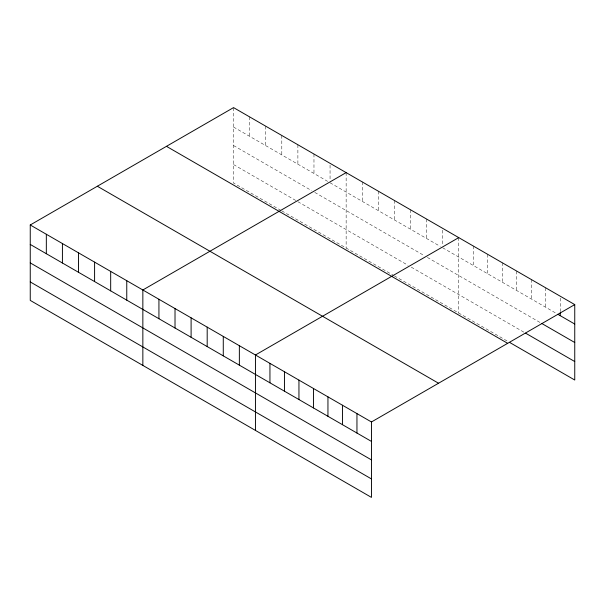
<?xml version="1.0" encoding="UTF-8"?>
<svg xmlns="http://www.w3.org/2000/svg" width="605" height="605" viewBox="0 0 605 605"><rect width="100%" height="100%" fill="white"/><g stroke="black" fill="none" stroke-linecap="round" stroke-linejoin="round"><path stroke-width="0.45" stroke-dasharray="3.02 2.27" d="M233.545 127.05L327.645 181.379M330.058 182.77L440.243 246.386M442.656 247.778L556.222 313.345M233.545 145.525L311.56 190.567M314.781 192.42L424.158 255.575M427.372 257.427L540.915 322.979M233.545 164.56L297.085 201.238M297.887 201.707L408.072 265.315M411.287 267.176L523.998 332.243M281 210.427L233.545 183.028L233.545 107.607M281.801 210.888L393.598 275.434M394.399 275.895L507.882 341.417M560.245 298.076L560.245 311.968M545.748 287.851L545.748 307.302M531.243 279.48L531.243 298.93M516.746 271.108L516.746 290.551M502.241 262.736L502.241 282.18M487.743 254.365L487.743 273.808M473.239 245.993L473.239 265.436M458.741 237.621L458.741 313.042M442.656 230.187L442.656 245.002M426.57 219.048L426.57 238.491M410.485 209.761L410.485 229.204M394.399 200.474L394.399 219.917M378.314 191.188L378.314 210.631M362.229 181.901L362.229 201.344M346.143 172.614L346.143 248.035M330.058 165.18L330.058 179.995M313.972 154.041L313.972 173.484M297.887 144.754L297.887 164.197M281.801 135.467L281.801 154.91M265.716 126.18L265.716 145.624M249.631 116.894L249.631 136.337"/><path stroke-width="0.91" d="M371.455 459.891L371.455 421.972L30.25 224.977L30.25 300.405L371.455 497.393L371.455 459.891L30.25 262.895M509.493 342.347L574.75 380.023L574.75 304.595L233.545 107.607L30.25 224.977M346.143 172.614L142.848 289.984L142.848 365.412M458.741 237.621L255.446 354.991L255.446 430.42M371.455 421.972L574.75 304.595M557.833 314.275L574.75 324.046M541.717 323.448L574.75 342.513M525.609 333.173L574.75 361.548M166.458 146.334L507.663 343.33M97.337 186.242L438.542 383.237M30.25 244.428L371.455 441.416M30.25 281.93L371.455 478.926M560.245 312.891L560.245 315.674M356.95 413.601L356.95 433.044M342.453 405.221L342.453 424.672M327.948 396.85L327.948 416.3M313.45 388.478L313.45 407.929M298.946 380.106L298.946 399.557M284.448 371.735L284.448 391.185M269.943 363.363L269.943 382.814M239.361 345.705L239.361 365.155M223.275 336.418L223.275 355.869M207.19 327.131L207.19 346.582M191.104 317.844L191.104 337.295M175.019 308.558L175.019 328.008M158.933 299.271L158.933 318.722M126.763 280.697L126.763 300.148M110.677 271.411L110.677 290.861M94.592 262.124L94.592 281.575M78.506 252.837L78.506 272.288M62.421 243.55L62.421 263.001M46.335 234.264L46.335 253.714"/></g></svg>
